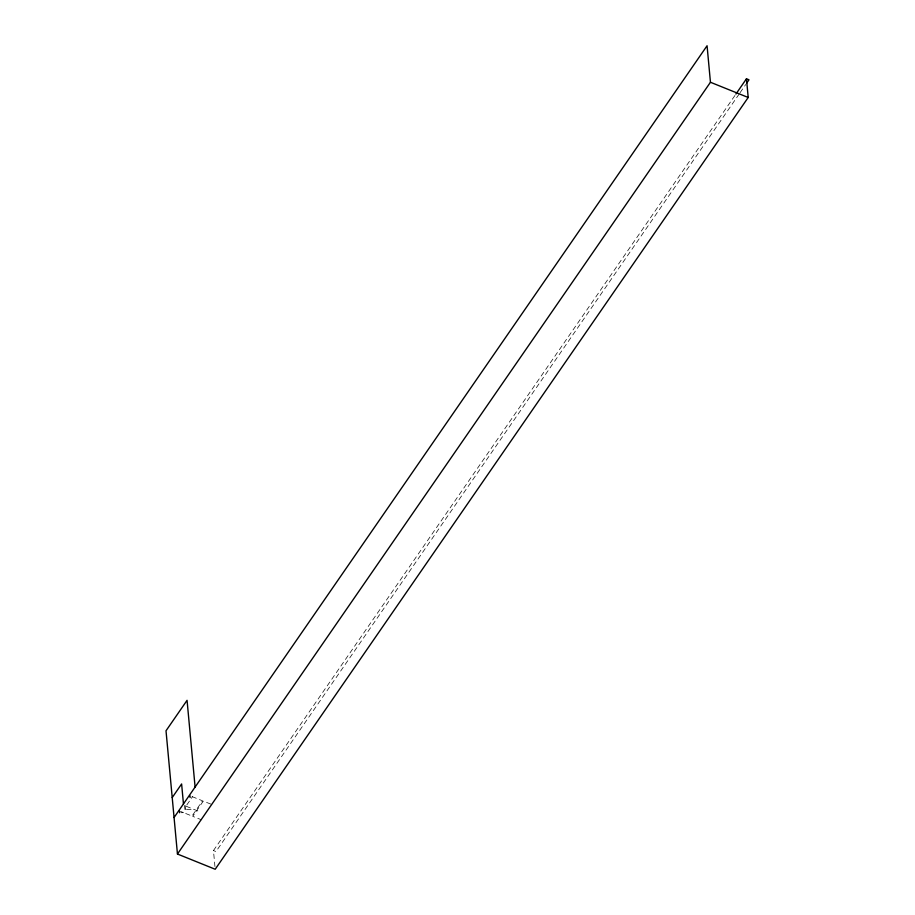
<?xml version="1.0" encoding="UTF-8"?>
<svg xmlns="http://www.w3.org/2000/svg" width="915" height="915" viewBox="0 0 915 915"><rect width="100%" height="100%" fill="white"/><g stroke="black" fill="none" stroke-linecap="round" stroke-linejoin="round"><path stroke-width="0.69" stroke-dasharray="4.58 3.43" d="M186.797 804.948L192.459 796.748M214.945 866.574L213.458 850.55L735.111 95.229M739.251 93.902L215.974 851.568L213.458 850.55M740.063 92.724L745.736 84.5M180.93 812.726L183.618 812.657M186.511 809.329L194.174 809.478M210.816 804.091L203.279 801.117L192.756 816.352L201.563 819.829M192.047 796.588L202.524 800.808L192.001 816.043L180.472 811.388M186.157 806.252L199.905 811.799"/><path stroke-width="1.37" d="M172.214 797.571L181.616 783.961L183.458 803.908M174.067 817.518L707.066 45.75L710.452 82.259L177.453 854.027L215.197 869.25L748.196 97.482L746.468 78.781L748.985 79.799L746.549 83.322M735.923 94.062L746.468 78.781M710.452 82.259L748.196 97.482M195.101 787.049L187.06 700.33L166.015 730.788L177.453 854.027M189.943 795.741L190.103 797.514M184.899 805.749L185.23 809.306M179.42 810.965L179.592 812.749"/></g></svg>
